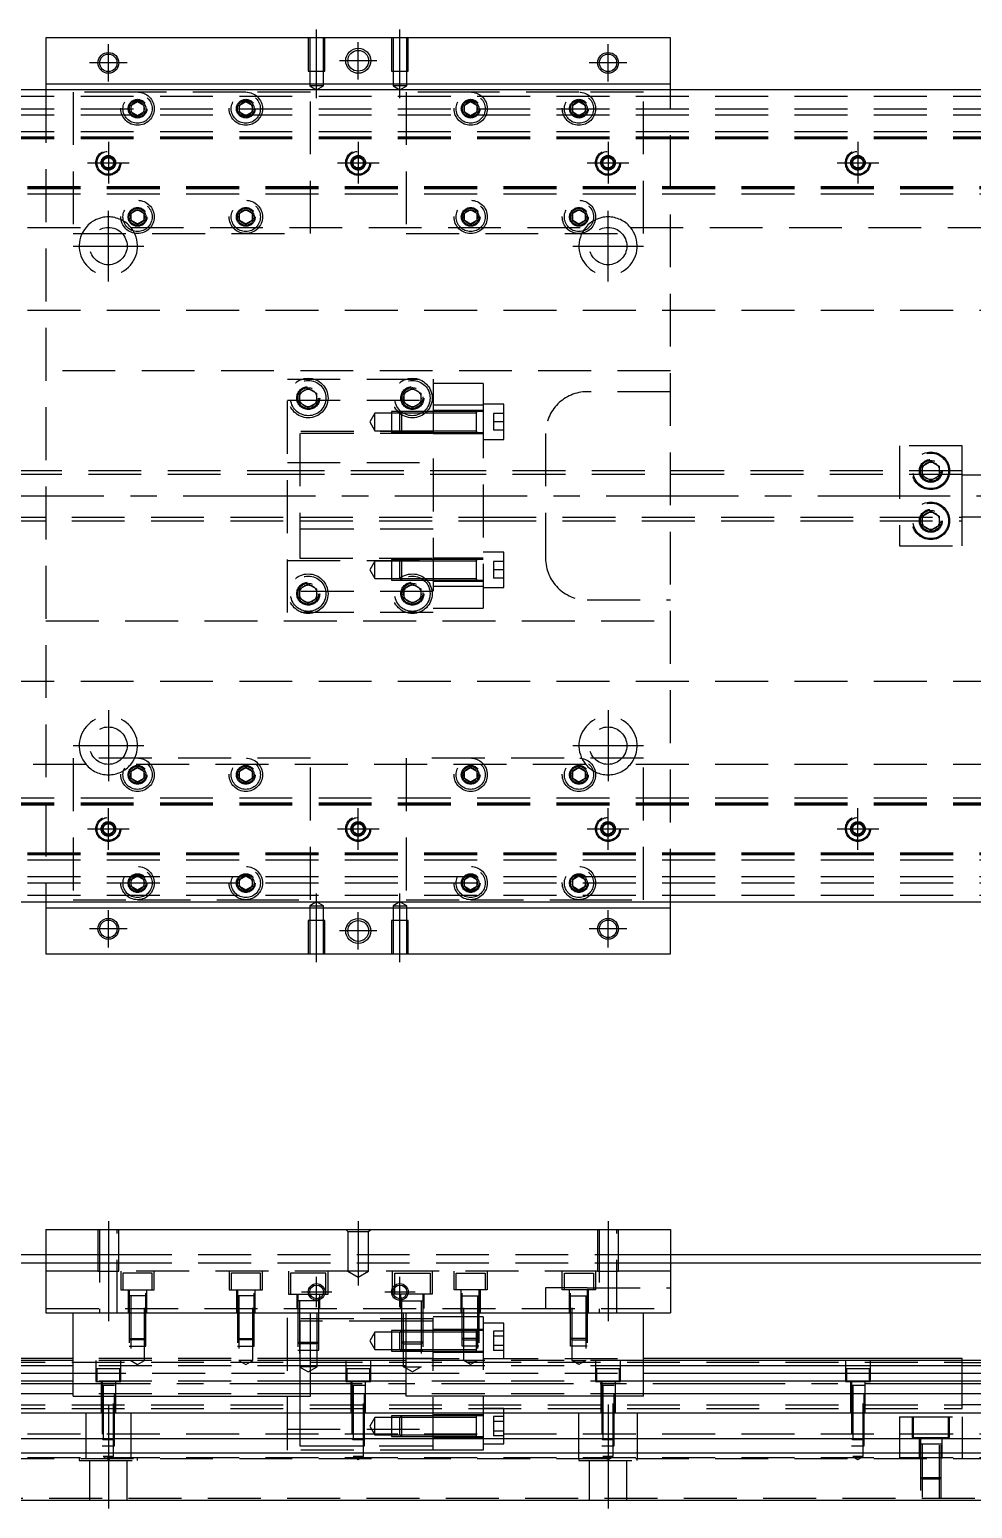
# Model space of a CAD drawing. Extents: x -28 to 613, y -278 to 112.
# Drawn here: x 138.1 to 364.5, y -243.2 to 112 of the extents above; entities that cross this region are included whole.
import ezdxf

# ---------------------------------------------------------------- set-up
doc = ezdxf.new("R2010")
doc.units = 0
doc.linetypes.add('CENTER', pattern=[50.8, 31.75, -6.35, 6.35, -6.35])
doc.linetypes.add('DASHED', pattern=[19.05, 12.7, -6.35])
doc.layers.get('0').update_dxf_attribs({"linetype": 'CONTINUOUS'})
doc.layers.add('CENTER', color=1, linetype='CENTER')

msp = doc.modelspace()

# ---------------------------------------------------------------- linework, layer by layer
at = {"color": 7, "linetype": 'CONTINUOUS'}
for p, q in [((142, 110), (142, 99)), ((292, 110), (142, 110)), ((292, 99), (292, 110)), ((431, 97.5), (3, 97.5)), ((142, 99), (292, 99)), ((142, 99), (142, 97.5)), ((292, 97.5), (292, 99)), ((3, -97.5), (431, -97.5)), ((142, -97.5), (142, -99)), ((142, -99), (142, -110)), ((292, -99), (142, -99)), ((292, -99), (292, -97.5)), ((292, -110), (292, -99)), ((142, -110), (292, -110)), ((142, -176.21), (142, -196.21)), ((142, -176.21), (292, -176.21)), ((292, -176.21), (292, -196.21)), ((3, -182.21), (142, -182.21)), ((11, -184.21), (142, -184.21)), ((292, -182.21), (431, -182.21)), ((292, -184.21), (423, -184.21)), ((142, -196.21), (292, -196.21)), ((148.5, -216.21), (148.5, -196.21)), ((205.5, -216.21), (205.5, -196.21)), ((228.5, -216.21), (228.5, -196.21)), ((285.5, -216.21), (285.5, -196.21)), ((148.5, -207.71), (17, -207.71)), ((148.5, -208.962272), (17, -208.962272)), ((148.5, -207.21), (77.5, -207.21)), ((228.5, -207.21), (205.5, -207.21)), ((228.5, -207.71), (205.5, -207.71)), ((228.5, -208.962272), (205.5, -208.962272)), ((362, -207.21), (285.5, -207.21)), ((417, -207.71), (285.5, -207.71)), ((417, -208.962272), (285.5, -208.962272)), ((362, -207.71), (362, -207.21)), ((17, -210.73668), (148.5, -210.73668)), ((148.5, -212.633076), (17, -212.633076)), ((205.5, -210.73668), (228.5, -210.73668)), ((228.5, -212.633076), (205.5, -212.633076)), ((285.5, -210.73668), (417, -210.73668)), ((417, -212.633076), (285.5, -212.633076)), ((148.5, -215.687372), (17, -215.687372)), ((148.5, -216.21), (205.5, -216.21)), ((228.5, -215.687372), (205.5, -215.687372)), ((285.5, -216.21), (228.5, -216.21)), ((417, -215.687372), (285.5, -215.687372)), ((17, -220.21), (417, -220.21)), ((417, -226.51), (17, -226.51)), ((417, -229.91), (17, -229.91)), ((17, -241.21), (417, -241.21))]:
    msp.add_line(p, q, dxfattribs=at)
at = {"color": 3, "linetype": 'DASHED'}
for p, q in [((205.000006, 110), (205.000006, 102)), ((205.35, 110), (205.35, 102)), ((208.65, 102), (208.65, 110)), ((208.999994, 102), (208.999994, 110)), ((225.000006, 110), (225.000006, 102)), ((225.35, 110), (225.35, 102)), ((228.65, 102), (228.65, 110)), ((228.999994, 102), (228.999994, 110)), ((205.000006, 102), (208.999994, 102)), ((205.35, 102), (205.35, 98.5)), ((208.65, 98.5), (208.65, 102)), ((225.000006, 102), (228.999994, 102)), ((225.35, 102), (225.35, 98.5)), ((228.65, 98.5), (228.65, 102)), ((17, 96), (417, 96)), ((142, 97.5), (142, -97.5)), ((164, 97), (148.5, 97)), ((148.5, 97), (148.5, 63)), ((190, 97), (164, 97)), ((205.5, 97), (190, 97)), ((208.65, 98.5), (205.35, 98.5)), ((205.35, 98.5), (207, 97.547372)), ((205.5, 63), (205.5, 97)), ((207, 97.547372), (208.65, 98.5)), ((228.65, 98.5), (225.35, 98.5)), ((225.35, 98.5), (227, 97.547372)), ((227, 97.547372), (228.65, 98.5)), ((228.5, 97), (228.5, 63)), ((244, 97), (228.5, 97)), ((270, 97), (244, 97)), ((285.5, 97), (270, 97)), ((285.5, 63), (285.5, 97)), ((292, -97.5), (292, 97.5)), ((17, 93), (417, 93)), ((162, 93), (162.030168, 93.346066)), ((162.5, 93.866026), (164, 94.73205)), ((162.5, 92.133974), (162.5, 93.866026)), ((164, 94.73205), (165.5, 93.866026)), ((165.5, 93.866026), (165.5, 92.133974)), ((188, 93), (188.023172, 93.30356)), ((188.5, 93.866026), (190, 94.73205)), ((188.5, 92.133974), (188.5, 93.866026)), ((190, 94.73205), (191.5, 93.866026)), ((191.5, 93.866026), (191.5, 92.133974)), ((242.5, 93.866026), (244, 94.73205)), ((242.5, 92.133974), (242.5, 93.866026)), ((244, 94.73205), (245.5, 93.866026)), ((245.5, 93.866026), (245.5, 92.133974)), ((245.973226, 93.326156), (246, 93)), ((268.5, 93.866026), (270, 94.73205)), ((268.5, 92.133974), (268.5, 93.866026)), ((270, 94.73205), (271.5, 93.866026)), ((271.5, 93.866026), (271.5, 92.133974)), ((271.973226, 93.326156), (272, 93)), ((17, 91.5), (417, 91.5)), ((164, 91.26795), (162.5, 92.133974)), ((165.5, 92.133974), (164, 91.26795)), ((190, 91.26795), (188.5, 92.133974)), ((191.5, 92.133974), (190, 91.26795)), ((244, 91.26795), (242.5, 92.133974)), ((245.5, 92.133974), (244, 91.26795)), ((270, 91.26795), (268.5, 92.133974)), ((271.5, 92.133974), (270, 91.26795)), ((17, 87.5), (417, 87.5)), ((17, 86.247728), (417, 86.247728)), ((17, 86.1147), (417, 86.1147)), ((17, 86.1), (417, 86.1)), ((17, 85.8), (417, 85.8)), ((155.75, 80.721688), (157, 81.443376)), ((155.75, 79.278312), (155.75, 80.721688)), ((157, 78.556624), (155.75, 79.278312)), ((157, 81.443376), (158.25, 80.721688)), ((158.25, 79.278312), (157, 78.556624)), ((158.25, 80.721688), (158.25, 79.278312)), ((158.477374, 80.25955), (158.5, 80)), ((215.75, 80.721688), (217, 81.443376)), ((215.75, 79.278312), (215.75, 80.721688)), ((217, 78.556624), (215.75, 79.278312)), ((217, 81.443376), (218.25, 80.721688)), ((218.25, 79.278312), (217, 78.556624)), ((218.25, 80.721688), (218.25, 79.278312)), ((218.477374, 80.25955), (218.5, 80)), ((275.75, 80.721688), (277, 81.443376)), ((275.75, 79.278312), (275.75, 80.721688)), ((277, 78.556624), (275.75, 79.278312)), ((277, 81.443376), (278.25, 80.721688)), ((278.25, 79.278312), (277, 78.556624)), ((278.25, 80.721688), (278.25, 79.278312)), ((278.477374, 80.25955), (278.5, 80)), ((335.75, 80.721688), (337, 81.443376)), ((335.75, 79.278312), (335.75, 80.721688)), ((337, 78.556624), (335.75, 79.278312)), ((337, 81.443376), (338.25, 80.721688)), ((338.25, 79.278312), (337, 78.556624)), ((338.25, 80.721688), (338.25, 79.278312)), ((338.477374, 80.25955), (338.5, 80)), ((417, 74.2), (17, 74.2)), ((417, 73.9), (17, 73.9)), ((417, 73.8853), (17, 73.8853)), ((417, 73.752272), (17, 73.752272)), ((417, 72.5), (17, 72.5)), ((162.5, 67.866026), (164, 68.73205)), ((162.5, 66.133974), (162.5, 67.866026)), ((164, 68.73205), (165.5, 67.866026)), ((165.5, 67.866026), (165.5, 66.133974)), ((188.5, 67.866026), (190, 68.73205)), ((188.5, 66.133974), (188.5, 67.866026)), ((190, 68.73205), (191.5, 67.866026)), ((191.5, 67.866026), (191.5, 66.133974)), ((242.5, 67.866026), (244, 68.73205)), ((242.5, 66.133974), (242.5, 67.866026)), ((244, 68.73205), (245.5, 67.866026)), ((245.5, 67.866026), (245.5, 66.133974)), ((268.5, 67.866026), (270, 68.73205)), ((268.5, 66.133974), (268.5, 67.866026)), ((270, 68.73205), (271.5, 67.866026)), ((271.5, 67.866026), (271.5, 66.133974)), ((42.361902, 64.5), (151.638097, 64.5)), ((162.361903, 64.5), (271.638097, 64.5)), ((164, 65.26795), (162.5, 66.133974)), ((165.5, 66.133974), (164, 65.26795)), ((165.973226, 67.326156), (166, 67)), ((190, 65.26795), (188.5, 66.133974)), ((191.5, 66.133974), (190, 65.26795)), ((191.973226, 67.326156), (192, 67)), ((242, 67), (242.023172, 67.30356)), ((244, 65.26795), (242.5, 66.133974)), ((245.5, 66.133974), (244, 65.26795)), ((268, 67), (268.030168, 67.346066)), ((270, 65.26795), (268.5, 66.133974)), ((271.5, 66.133974), (270, 65.26795)), ((282.361903, 64.5), (391.638098, 64.5)), ((148.5, 63), (205.5, 63)), ((228.5, 63), (285.5, 63)), ((417, 44.5), (17, 44.5)), ((292, 30), (142, 30)), ((200, 28), (235, 28)), ((200, -28), (200, 28)), ((203, 24.6547), (205, 25.809402)), ((205, 25.809402), (207, 24.6547)), ((228, 24.6547), (230, 25.809402)), ((230, 25.809402), (232, 24.6547)), ((235, 28), (235, -28)), ((247, 27), (235, 27)), ((247, 27), (247, 21.748564)), ((292, 25), (272, 25)), ((200, 23), (235, 23)), ((202.5, 23.5), (202.518502, 23.803588)), ((203, 22.3453), (203, 24.6547)), ((205, 21.190598), (203, 22.3453)), ((207, 22.3453), (205, 21.190598)), ((207, 24.6547), (207, 22.3453)), ((228, 22.3453), (228, 24.6547)), ((230, 21.190598), (228, 22.3453)), ((232, 22.3453), (230, 21.190598)), ((232, 24.6547), (232, 22.3453)), ((232.483582, 23.786038), (232.5, 23.5)), ((247, 21.748564), (235, 21.748564)), ((252, 22.00352), (247, 22.00352)), ((247, 21.748564), (247, -21.748564)), ((252, 13.50352), (252, 22.00352)), ((221, 19.85352), (219.787564, 17.75352)), ((221, 15.65352), (221, 19.85352)), ((225, 19.85352), (221, 19.85352)), ((225, 20.253516), (225, 15.253526)), ((227.4, 20.253516), (225, 20.253516)), ((227, 19.85352), (225, 19.85352)), ((227.4, 20.25352), (227, 19.85352)), ((227, 15.65352), (227, 19.85352)), ((235, 19.85352), (227, 19.85352)), ((227.4, 20.25352), (227.4, 15.25352)), ((235, 20.25352), (227.4, 20.25352)), ((247, 20.50352), (235, 20.50352)), ((245.405, 20.25352), (235, 20.25352)), ((245.4, 19.85352), (235, 19.85352)), ((247, 20.25352), (245.395, 20.25352)), ((245.4, 15.253516), (245.4, 20.253526)), ((245.4, 19.85352), (245.4, 20.253526)), ((245.4, 15.253516), (245.4, 20.253526)), ((245.4, 19.996122), (245.4, 20.25352)), ((245.4, 20.25352), (245.4, 19.996072)), ((245.4, 15.51097), (245.4, 19.996122)), ((245.4, 15.65352), (245.4, 19.85352)), ((249.5, 19.75352), (249.5, 17.75352)), ((252, 19.75352), (249.5, 19.75352)), ((235, 15.5), (200, 15.5)), ((203, 15), (203, -15)), ((235, 15), (203, 15)), ((219.787564, 17.75352), (221, 15.65352)), ((221, 15.65352), (225, 15.65352)), ((225, 15.65352), (227, 15.65352)), ((225, 15.253526), (227.4, 15.253526)), ((227, 15.65352), (227.4, 15.25352)), ((227, 15.65352), (235, 15.65352)), ((227.4, 15.253526), (235, 15.253526)), ((227.4, 15.25352), (235, 15.25352)), ((235, 15.65352), (245.4, 15.65352)), ((235, 15.25352), (245.405, 15.25352)), ((235, 15.00352), (247, 15.00352)), ((245.395, 15.25352), (247, 15.25352)), ((245.4, 15.253516), (245.4, 15.65352)), ((245.4, 15.510988), (245.4, 15.25352)), ((245.4, 15.25352), (245.4, 15.51097)), ((252, 17.75352), (249.5, 17.75352)), ((249.5, 17.75352), (249.5, 15.75352)), ((252, 15.75352), (249.5, 15.75352)), ((262, 15), (262, -15)), ((247, 13.50352), (252, 13.50352)), ((347, 12), (347, -12)), ((362, 12), (347, 12)), ((362, 6), (362, 12)), ((200, 8), (235, 8)), ((352.5, 7.1547), (354.5, 8.309402)), ((352.5, 4.8453), (352.5, 7.1547)), ((354.5, 8.309402), (356.5, 7.1547)), ((356.5, 7.1547), (356.5, 4.8453)), ((203, 6), (72, 6)), ((203, 5.125), (72, 5.125)), ((247, 6), (203, 6)), ((247, 5.999994), (203, 5.999994)), ((247, 5.125), (203, 5.125)), ((247, 5.125), (203, 5.125)), ((362, 6), (247, 6)), ((362, 5.125), (247, 5.125)), ((352, 6), (352.018502, 6.303588)), ((354.5, 3.690598), (352.5, 4.8453)), ((356.5, 4.8453), (354.5, 3.690598)), ((362, -6), (362, 6)), ((367, 5), (362, 5)), ((72, -5.125), (203, -5.125)), ((72, -6), (203, -6)), ((203, -5.125), (247, -5.125)), ((203, -5.125), (247, -5.125)), ((203, -5.999994), (247, -5.999994)), ((203, -6), (247, -6)), ((247, -5.125), (362, -5.125)), ((247, -6), (362, -6)), ((352, -6), (352.018502, -5.696412)), ((352.5, -4.8453), (354.5, -3.690598)), ((352.5, -7.1547), (352.5, -4.8453)), ((354.5, -3.690598), (356.5, -4.8453)), ((356.5, -4.8453), (356.5, -7.1547)), ((362, -5), (367, -5)), ((362, -12), (362, -6)), ((235, -8), (200, -8)), ((354.5, -8.309402), (352.5, -7.1547)), ((356.5, -7.1547), (354.5, -8.309402)), ((252, -13.50352), (247, -13.50352)), ((252, -22.00352), (252, -13.50352)), ((347, -12), (362, -12)), ((200, -15.5), (235, -15.5)), ((203, -15), (235, -15)), ((221, -15.65352), (219.787564, -17.75352)), ((219.787564, -17.75352), (221, -19.85352)), ((221, -19.85352), (221, -15.65352)), ((225, -15.65352), (221, -15.65352)), ((225, -15.253526), (225, -20.253516)), ((227.4, -15.253526), (225, -15.253526)), ((227, -15.65352), (225, -15.65352)), ((227.4, -15.25352), (227, -15.65352)), ((227, -19.85352), (227, -15.65352)), ((235, -15.65352), (227, -15.65352)), ((227.4, -15.25352), (227.4, -20.25352)), ((235, -15.25352), (227.4, -15.25352)), ((247, -15.00352), (235, -15.00352)), ((245.405, -15.25352), (235, -15.25352)), ((245.4, -15.65352), (235, -15.65352)), ((247, -15.25352), (245.395, -15.25352)), ((245.4, -20.25267), (245.4, -15.253516)), ((245.4, -15.51092), (245.4, -15.25352)), ((245.4, -15.25352), (245.4, -15.51097)), ((245.4, -19.996072), (245.4, -15.51092)), ((249.5, -15.75352), (249.5, -17.75352)), ((252, -15.75352), (249.5, -15.75352)), ((249.5, -17.75352), (249.5, -19.75352)), ((252, -17.75352), (249.5, -17.75352)), ((203, -22.3453), (205, -21.190598)), ((205, -21.190598), (207, -22.3453)), ((221, -19.85352), (225, -19.85352)), ((225, -19.85352), (227, -19.85352)), ((225, -20.253516), (227.4, -20.253516)), ((227, -19.85352), (227.4, -20.25352)), ((227, -19.85352), (235, -19.85352)), ((227.4, -20.25352), (235, -20.25352)), ((228, -22.3453), (230, -21.190598)), ((230, -21.190598), (232, -22.3453)), ((235, -19.85352), (245.4, -19.85352)), ((235, -20.25352), (245.405, -20.25352)), ((235, -20.50352), (247, -20.50352)), ((245.395, -20.25352), (247, -20.25352)), ((245.4, -19.996054), (245.4, -20.25352)), ((245.4, -20.25352), (245.4, -19.996072)), ((245.4, -20.253526), (245.4, -20.25267)), ((252, -19.75352), (249.5, -19.75352)), ((235, -23), (200, -23)), ((202.5, -23.5), (202.518502, -23.196412)), ((203, -24.6547), (203, -22.3453)), ((205, -25.809402), (203, -24.6547)), ((207, -24.6547), (205, -25.809402)), ((207, -22.3453), (207, -24.6547)), ((228, -24.6547), (228, -22.3453)), ((230, -25.809402), (228, -24.6547)), ((232, -24.6547), (230, -25.809402)), ((232, -22.3453), (232, -24.6547)), ((232.483582, -23.213962), (232.5, -23.5)), ((247, -21.748564), (235, -21.748564)), ((247, -21.748564), (247, -27)), ((247, -22.00352), (252, -22.00352)), ((235, -28), (200, -28)), ((235, -27), (247, -27)), ((272, -25), (292, -25)), ((142, -30), (292, -30)), ((17, -44.5), (417, -44.5)), ((205.5, -63), (148.5, -63)), ((148.5, -63), (148.5, -97)), ((205.5, -97), (205.5, -63)), ((228.5, -63), (228.5, -97)), ((285.5, -63), (228.5, -63)), ((285.5, -97), (285.5, -63)), ((151.638097, -64.5), (42.361902, -64.5)), ((271.638097, -64.5), (162.361903, -64.5)), ((162.5, -66.133974), (164, -65.26795)), ((162.5, -67.866026), (162.5, -66.133974)), ((164, -65.26795), (165.5, -66.133974)), ((165.5, -66.133974), (165.5, -67.866026)), ((165.973226, -66.673844), (166, -67)), ((188, -67), (188.023172, -66.69644)), ((188.5, -66.133974), (190, -65.26795)), ((188.5, -67.866026), (188.5, -66.133974)), ((190, -65.26795), (191.5, -66.133974)), ((191.5, -66.133974), (191.5, -67.866026)), ((242, -67), (242.023172, -66.69644)), ((242.5, -66.133974), (244, -65.26795)), ((242.5, -67.866026), (242.5, -66.133974)), ((244, -65.26795), (245.5, -66.133974)), ((245.5, -66.133974), (245.5, -67.866026)), ((268, -67), (268.030168, -66.653934)), ((268.5, -66.133974), (270, -65.26795)), ((268.5, -67.866026), (268.5, -66.133974)), ((270, -65.26795), (271.5, -66.133974)), ((271.5, -66.133974), (271.5, -67.866026)), ((391.638098, -64.5), (282.361903, -64.5)), ((164, -68.73205), (162.5, -67.866026)), ((165.5, -67.866026), (164, -68.73205)), ((190, -68.73205), (188.5, -67.866026)), ((191.5, -67.866026), (190, -68.73205)), ((244, -68.73205), (242.5, -67.866026)), ((245.5, -67.866026), (244, -68.73205)), ((270, -68.73205), (268.5, -67.866026)), ((271.5, -67.866026), (270, -68.73205)), ((17, -72.5), (417, -72.5)), ((17, -73.752272), (417, -73.752272)), ((17, -73.8853), (417, -73.8853)), ((17, -73.9), (417, -73.9)), ((17, -74.2), (417, -74.2)), ((155.5, -80), (155.516134, -79.78059)), ((155.75, -79.278312), (157, -78.556624)), ((155.75, -80.721688), (155.75, -79.278312)), ((157, -81.443376), (155.75, -80.721688)), ((157, -78.556624), (158.25, -79.278312)), ((158.25, -80.721688), (157, -81.443376)), ((158.25, -79.278312), (158.25, -80.721688)), ((215.5, -80), (215.516134, -79.78059)), ((215.75, -79.278312), (217, -78.556624)), ((215.75, -80.721688), (215.75, -79.278312)), ((217, -81.443376), (215.75, -80.721688)), ((217, -78.556624), (218.25, -79.278312)), ((218.25, -80.721688), (217, -81.443376)), ((218.25, -79.278312), (218.25, -80.721688)), ((275.5, -80), (275.516134, -79.78059)), ((275.75, -79.278312), (277, -78.556624)), ((275.75, -80.721688), (275.75, -79.278312)), ((277, -81.443376), (275.75, -80.721688)), ((277, -78.556624), (278.25, -79.278312)), ((278.25, -80.721688), (277, -81.443376)), ((278.25, -79.278312), (278.25, -80.721688)), ((335.5, -80), (335.516134, -79.78059)), ((335.75, -79.278312), (337, -78.556624)), ((335.75, -80.721688), (335.75, -79.278312)), ((337, -81.443376), (335.75, -80.721688)), ((337, -78.556624), (338.25, -79.278312)), ((338.25, -80.721688), (337, -81.443376)), ((338.25, -79.278312), (338.25, -80.721688)), ((417, -85.8), (17, -85.8)), ((417, -86.1), (17, -86.1)), ((417, -86.1147), (17, -86.1147)), ((417, -86.247728), (17, -86.247728)), ((417, -87.5), (17, -87.5)), ((417, -91.5), (17, -91.5)), ((162.5, -92.133974), (164, -91.26795)), ((162.5, -93.866026), (162.5, -92.133974)), ((164, -91.26795), (165.5, -92.133974)), ((165.5, -92.133974), (165.5, -93.866026)), ((188.5, -92.133974), (190, -91.26795)), ((188.5, -93.866026), (188.5, -92.133974)), ((190, -91.26795), (191.5, -92.133974)), ((191.5, -92.133974), (191.5, -93.866026)), ((242.5, -92.133974), (244, -91.26795)), ((242.5, -93.866026), (242.5, -92.133974)), ((244, -91.26795), (245.5, -92.133974)), ((245.5, -92.133974), (245.5, -93.866026)), ((268.5, -92.133974), (270, -91.26795)), ((268.5, -93.866026), (268.5, -92.133974)), ((270, -91.26795), (271.5, -92.133974)), ((271.5, -92.133974), (271.5, -93.866026)), ((417, -93), (17, -93)), ((164, -94.73205), (162.5, -93.866026)), ((165.5, -93.866026), (164, -94.73205)), ((165.973226, -92.673844), (166, -93)), ((188, -93), (188.023172, -92.69644)), ((190, -94.73205), (188.5, -93.866026)), ((191.5, -93.866026), (190, -94.73205)), ((242, -93), (242.023172, -92.69644)), ((244, -94.73205), (242.5, -93.866026)), ((245.5, -93.866026), (244, -94.73205)), ((268, -93), (268.030168, -92.653934)), ((270, -94.73205), (268.5, -93.866026)), ((271.5, -93.866026), (270, -94.73205)), ((417, -96), (17, -96)), ((148.5, -97), (164, -97)), ((164, -97), (190, -97)), ((190, -97), (205.5, -97)), ((207, -97.547372), (205.35, -98.5)), ((205.35, -98.5), (207, -98.5)), ((205.35, -98.5), (205.35, -102)), ((208.65, -98.5), (207, -97.547372)), ((207, -98.5), (208.65, -98.5)), ((208.65, -102), (208.65, -98.5)), ((227, -97.547372), (225.35, -98.5)), ((225.35, -98.5), (227, -98.5)), ((225.35, -98.5), (225.35, -102)), ((228.65, -98.5), (227, -97.547372)), ((227, -98.5), (228.65, -98.5)), ((228.5, -97), (244, -97)), ((228.65, -102), (228.65, -98.5)), ((244, -97), (270, -97)), ((270, -97), (285.5, -97)), ((208.999994, -102), (205.000006, -102)), ((205.000006, -102), (205.000006, -110)), ((205.35, -102), (205.35, -110)), ((208.65, -110), (208.65, -102)), ((208.999994, -110), (208.999994, -102)), ((228.999994, -102), (225.000006, -102)), ((225.000006, -102), (225.000006, -110)), ((225.35, -102), (225.35, -110)), ((228.65, -110), (228.65, -102)), ((228.999994, -110), (228.999994, -102)), ((154.500006, -176.21), (154.500006, -186.21)), ((154.9, -176.21), (154.9, -196.21)), ((159.1, -196.21), (159.1, -176.21)), ((159.499994, -186.21), (159.499994, -176.21)), ((214.5, -176.71), (214, -176.21)), ((214.5, -176.71), (214.5, -186.21)), ((214.5, -176.71), (219.5, -176.71)), ((219.5, -176.71), (220, -176.21)), ((219.5, -186.21), (219.5, -176.71)), ((274.500006, -176.21), (274.500006, -186.21)), ((274.9, -176.21), (274.9, -196.21)), ((279.1, -196.21), (279.1, -176.21)), ((279.499994, -186.21), (279.499994, -176.21)), ((142, -182.21), (154.500006, -182.21)), ((142, -184.21), (154.500006, -184.21)), ((154.500006, -182.21), (159.499994, -182.21)), ((154.500006, -184.21), (159.499994, -184.21)), ((159.499994, -182.21), (274.500006, -182.21)), ((159.499994, -184.21), (274.500006, -184.21)), ((274.500006, -182.21), (279.499994, -182.21)), ((274.500006, -184.21), (279.499994, -184.21)), ((279.499994, -182.21), (292, -182.21)), ((279.499994, -184.21), (292, -184.21)), ((154.500006, -186.21), (142, -186.21)), ((154.500006, -186.21), (159.499994, -186.21)), ((214.5, -186.21), (159.499994, -186.21)), ((160, -186.21), (160, -190.71)), ((167.5, -186.71), (160.5, -186.71)), ((160.5, -186.71), (160.5, -190.71)), ((167.5, -190.71), (167.5, -186.71)), ((168, -190.71), (168, -186.21)), ((186, -186.21), (186, -190.71)), ((193.5, -186.71), (186.5, -186.71)), ((186.5, -186.71), (186.5, -190.71)), ((193.5, -190.71), (193.5, -186.71)), ((194, -190.71), (194, -186.21)), ((200.25, -186.21), (200.25, -191.71)), ((209.25, -186.71), (200.75, -186.71)), ((200.75, -186.71), (200.75, -191.71)), ((209.25, -191.71), (209.25, -186.71)), ((209.75, -191.71), (209.75, -186.21)), ((219.5, -186.21), (214.5, -186.21)), ((214.5, -186.21), (217, -187.653376)), ((217, -187.653376), (219.5, -186.21)), ((274.500006, -186.21), (219.5, -186.21)), ((225.25, -191.71), (225.25, -186.21)), ((225.75, -186.71), (234.25, -186.71)), ((225.75, -191.71), (225.75, -186.71)), ((234.25, -186.71), (234.25, -191.71)), ((234.75, -186.21), (234.75, -191.71)), ((240, -190.71), (240, -186.21)), ((240.5, -186.71), (247.5, -186.71)), ((240.5, -190.71), (240.5, -186.71)), ((247.5, -186.71), (247.5, -190.71)), ((248, -186.21), (248, -190.71)), ((266, -190.71), (266, -186.21)), ((266.5, -186.71), (273.5, -186.71)), ((266.5, -190.71), (266.5, -186.71)), ((273.5, -186.71), (273.5, -190.71)), ((274, -186.21), (274, -190.71)), ((274.500006, -186.21), (279.499994, -186.21)), ((292, -186.21), (279.499994, -186.21)), ((160, -190.71), (168, -190.71)), ((161.75, -190.71), (161.75, -196.21)), ((162, -190.71), (162, -204.21)), ((166, -204.21), (166, -190.71)), ((166.25, -196.21), (166.25, -190.71)), ((186, -190.71), (194, -190.71)), ((187.75, -190.71), (187.75, -196.21)), ((188, -190.71), (188, -204.21)), ((192, -204.21), (192, -190.71)), ((192.25, -196.21), (192.25, -190.71)), ((200.25, -191.71), (209.75, -191.71)), ((202.25, -191.71), (202.25, -195.21)), ((202.500006, -191.71), (202.500006, -205.21)), ((207.499994, -205.21), (207.499994, -191.71)), ((207.75, -195.21), (207.75, -191.71)), ((234.75, -191.71), (225.25, -191.71)), ((227.25, -195.21), (227.25, -191.71)), ((227.500006, -205.21), (227.500006, -191.71)), ((232.499994, -191.71), (232.499994, -205.21)), ((232.75, -191.71), (232.75, -195.21)), ((248, -190.71), (240, -190.71)), ((241.75, -196.21), (241.75, -190.71)), ((242, -204.21), (242, -190.71)), ((246, -190.71), (246, -204.21)), ((246.25, -190.71), (246.25, -196.21)), ((262, -190.21), (262, -195.21)), ((272, -190.21), (262, -190.21)), ((274, -190.71), (266, -190.71)), ((267.75, -196.21), (267.75, -190.71)), ((268, -204.21), (268, -190.71)), ((272, -190.21), (292, -190.21)), ((272, -190.71), (272, -204.21)), ((272.25, -190.71), (272.25, -196.21)), ((142, -195.21), (292, -195.21)), ((166.000006, -192.11), (161.999994, -192.11)), ((162.35, -192.11), (162.35, -207.71)), ((165.65, -207.71), (165.65, -192.11)), ((192.000006, -192.11), (187.999994, -192.11)), ((188.35, -192.11), (188.35, -207.71)), ((191.65, -207.71), (191.65, -192.11)), ((200, -229.21), (200, -195.21)), ((207.500006, -193.31), (202.499994, -193.31)), ((202.9, -193.31), (202.9, -209.21)), ((207.1, -209.21), (207.1, -193.31)), ((227.499994, -193.31), (232.500006, -193.31)), ((227.9, -209.21), (227.9, -193.31)), ((232.1, -193.31), (232.1, -209.21)), ((235, -229.21), (235, -195.21)), ((241.999994, -192.11), (246.000006, -192.11)), ((242.35, -207.71), (242.35, -192.11)), ((245.65, -192.11), (245.65, -207.71)), ((267.999994, -192.11), (272.000006, -192.11)), ((268.35, -207.71), (268.35, -192.11)), ((271.65, -192.11), (271.65, -207.71)), ((235, -197.71), (200, -197.71)), ((203, -198.21), (203, -203.71)), ((205.5, -198.21), (203, -198.21)), ((207.1, -198.21), (205.5, -198.21)), ((207.5, -198.21), (207.1, -198.21)), ((227.5, -198.21), (207.5, -198.21)), ((227.9, -198.21), (227.5, -198.21)), ((228.5, -198.21), (227.9, -198.21)), ((232.1, -198.21), (228.5, -198.21)), ((232.5, -198.21), (232.1, -198.21)), ((235, -198.21), (232.5, -198.21)), ((242, -197.21), (235, -197.21)), ((242.35, -197.21), (242, -197.21)), ((245.65, -197.21), (242.35, -197.21)), ((246, -197.21), (245.65, -197.21)), ((247, -197.21), (246, -197.21)), ((247, -197.21), (247, -216.21)), ((252, -198.71), (247, -198.71)), ((252, -207.21), (252, -198.71)), ((162, -202.36), (166, -202.36)), ((162, -202.36), (162.35, -202.71)), ((165.65, -202.71), (166, -202.36)), ((188, -202.36), (192, -202.36)), ((188, -202.36), (188.35, -202.71)), ((191.65, -202.71), (192, -202.36)), ((221, -200.86), (219.787564, -202.96)), ((221, -205.06), (221, -200.86)), ((225, -200.86), (221, -200.86)), ((225, -200.460006), (225, -205.459994)), ((227.399994, -200.460006), (225, -200.460006)), ((227, -200.86), (225, -200.86)), ((227.4, -200.46), (227, -200.86)), ((227, -205.06), (227, -200.86)), ((227.5, -200.86), (227, -200.86)), ((227.5, -200.460006), (227.399994, -200.460006)), ((227.4, -200.46), (227.4, -205.46)), ((227.5, -200.46), (227.4, -200.46)), ((227.9, -200.46), (227.5, -200.46)), ((227.9, -200.460006), (227.5, -200.460006)), ((227.9, -200.86), (227.5, -200.86)), ((228.5, -200.46), (227.9, -200.46)), ((228.5, -200.460006), (227.9, -200.460006)), ((228.5, -200.86), (227.9, -200.86)), ((232.1, -200.46), (228.5, -200.46)), ((232.1, -200.460006), (228.5, -200.460006)), ((232.1, -200.86), (228.5, -200.86)), ((232.5, -200.46), (232.1, -200.46)), ((232.5, -200.460006), (232.1, -200.460006)), ((232.5, -200.86), (232.1, -200.86)), ((235, -200.46), (232.5, -200.46)), ((235, -200.460006), (232.5, -200.460006)), ((235, -200.86), (232.5, -200.86)), ((247, -200.21), (235, -200.21)), ((242, -200.46), (235, -200.46)), ((242, -200.86), (235, -200.86)), ((242.35, -200.46), (242, -200.46)), ((242.35, -200.86), (242, -200.86)), ((246, -202.36), (242, -202.36)), ((242.35, -202.71), (242, -202.36)), ((245.4, -200.46), (242.35, -200.46)), ((245.4, -200.86), (242.35, -200.86)), ((245.4, -200.46), (245.395, -200.46)), ((245.4, -202.71), (245.4, -200.459994)), ((245.4, -200.717468), (245.4, -200.46)), ((245.405, -200.46), (245.4, -200.46)), ((245.65, -200.46), (245.4, -200.46)), ((245.4, -202.709986), (245.4, -200.717468)), ((246, -200.46), (245.65, -200.46)), ((246, -202.36), (245.65, -202.71)), ((247, -200.46), (246, -200.46)), ((249.5, -200.650598), (249.5, -201.8053)), ((252, -200.650598), (249.5, -200.650598)), ((252, -201.8053), (249.5, -201.8053)), ((249.5, -201.8053), (249.5, -204.1147)), ((272, -202.36), (268, -202.36)), ((268.35, -202.71), (268, -202.36)), ((272, -202.36), (271.65, -202.71)), ((162, -204.21), (166, -204.21)), ((165.65, -202.71), (162.35, -202.71)), ((188, -204.21), (192, -204.21)), ((191.65, -202.71), (188.35, -202.71)), ((202.5, -203.31), (205.5, -203.31)), ((202.5, -203.31), (202.9, -203.71)), ((202.500006, -205.21), (205.5, -205.21)), ((205.5, -203.71), (202.9, -203.71)), ((203, -203.71), (203, -205.21)), ((203, -205.21), (203, -207.71)), ((205.5, -203.31), (207.5, -203.31)), ((207.1, -203.71), (205.5, -203.71)), ((205.5, -205.21), (207.499994, -205.21)), ((207.1, -203.71), (207.5, -203.31)), ((219.787564, -202.96), (221, -205.06)), ((221, -205.06), (225, -205.06)), ((225, -205.06), (227, -205.06)), ((225, -205.459994), (227.399994, -205.459994)), ((227, -205.06), (227.500006, -205.06)), ((227, -205.06), (227.4, -205.46)), ((227.399994, -205.459994), (228.5, -205.459994)), ((227.4, -205.46), (228.5, -205.46)), ((229.5, -203.31), (227.5, -203.31)), ((227.9, -203.71), (227.5, -203.31)), ((227.500006, -205.06), (228.5, -205.06)), ((229.5, -205.21), (227.500006, -205.21)), ((227.9, -203.71), (229.5, -203.71)), ((228.5, -205.06), (232.499994, -205.06)), ((228.5, -205.459994), (235, -205.459994)), ((228.5, -205.46), (235, -205.46)), ((232.5, -203.31), (229.5, -203.31)), ((229.5, -203.71), (232.1, -203.71)), ((232.499994, -205.21), (229.5, -205.21)), ((232.5, -203.31), (232.1, -203.71)), ((232.499994, -205.06), (235, -205.06)), ((235, -205.06), (245.4, -205.06)), ((235, -205.46), (245.405, -205.46)), ((235, -205.71), (247, -205.71)), ((246, -204.21), (242, -204.21)), ((242.35, -202.71), (245.65, -202.71)), ((245.395, -205.46), (247, -205.46)), ((245.4, -202.809954), (245.4, -202.709986)), ((245.4, -202.809968), (245.4, -202.71)), ((245.4, -203.16002), (245.4, -202.809954)), ((245.4, -205.460006), (245.4, -202.809968)), ((245.4, -205.202552), (245.4, -203.16002)), ((245.4, -205.46), (245.4, -205.202552)), ((252, -204.1147), (249.5, -204.1147)), ((249.5, -204.1147), (249.5, -205.269402)), ((252, -205.269402), (249.5, -205.269402)), ((272, -204.21), (268, -204.21)), ((268.35, -202.71), (271.65, -202.71)), ((72, -208.085), (362, -208.085)), ((205.5, -207.21), (148.5, -207.21)), ((205.5, -207.71), (148.5, -207.71)), ((205.5, -208.962272), (148.5, -208.962272)), ((154, -207.71), (154, -212.71)), ((160, -212.71), (160, -207.71)), ((165.65, -207.71), (162.35, -207.71)), ((162.35, -207.71), (164, -208.662628)), ((164, -208.662628), (165.65, -207.71)), ((191.65, -207.71), (188.35, -207.71)), ((188.35, -207.71), (190, -208.662628)), ((190, -208.662628), (191.65, -207.71)), ((203, -207.21), (200, -207.21)), ((207.1, -209.21), (202.9, -209.21)), ((202.9, -209.21), (205, -210.422436)), ((205.5, -207.21), (203, -207.21)), ((205.5, -207.210006), (203, -207.210006)), ((203, -207.71), (203, -216.21)), ((205, -210.422436), (207.1, -209.21)), ((228.5, -207.21), (205.5, -207.21)), ((228.5, -207.210006), (205.5, -207.210006)), ((214, -207.71), (214, -212.71)), ((220, -212.71), (220, -207.71)), ((227.9, -209.21), (232.1, -209.21)), ((230, -210.422436), (227.9, -209.21)), ((228.5, -207.21), (285.5, -207.21)), ((235, -207.21), (228.5, -207.21)), ((235, -207.210006), (228.5, -207.210006)), ((285.5, -207.71), (228.5, -207.71)), ((285.5, -208.962272), (228.5, -208.962272)), ((229.5, -207.21), (232, -207.21)), ((229.5, -207.210006), (232, -207.210006)), ((232.1, -209.21), (230, -210.422436)), ((242.35, -207.71), (245.65, -207.71)), ((244, -208.662628), (242.35, -207.71)), ((245.65, -207.71), (244, -208.662628)), ((247, -207.21), (252, -207.21)), ((268.35, -207.71), (271.65, -207.71)), ((270, -208.662628), (268.35, -207.71)), ((271.65, -207.71), (270, -208.662628)), ((274, -207.71), (274, -212.71)), ((280, -212.71), (280, -207.71)), ((334, -207.71), (334, -212.71)), ((340, -212.71), (340, -207.71)), ((362, -213.21), (362, -207.71)), ((367, -208.21), (362, -208.21)), ((148.5, -210.73668), (205.5, -210.73668)), ((205.5, -212.633076), (148.5, -212.633076)), ((154, -212.71), (160, -212.71)), ((159.75, -209.71), (154.25, -209.71)), ((154.25, -209.71), (154.25, -212.71)), ((155.25, -212.71), (155.25, -220.21)), ((155.5, -212.71), (155.5, -228.21)), ((158.5, -228.21), (158.5, -212.71)), ((158.75, -220.21), (158.75, -212.71)), ((159.75, -212.71), (159.75, -209.71)), ((214, -212.71), (220, -212.71)), ((219.75, -209.71), (214.25, -209.71)), ((214.25, -209.71), (214.25, -212.71)), ((215.25, -212.71), (215.25, -220.21)), ((215.5, -212.71), (215.5, -228.21)), ((218.5, -228.21), (218.5, -212.71)), ((218.75, -220.21), (218.75, -212.71)), ((219.75, -212.71), (219.75, -209.71)), ((228.5, -210.73668), (285.5, -210.73668)), ((285.5, -212.633076), (228.5, -212.633076)), ((274, -212.71), (280, -212.71)), ((279.75, -209.71), (274.25, -209.71)), ((274.25, -209.71), (274.25, -212.71)), ((275.25, -212.71), (275.25, -220.21)), ((275.5, -212.71), (275.5, -228.21)), ((278.5, -228.21), (278.5, -212.71)), ((278.75, -220.21), (278.75, -212.71)), ((279.75, -212.71), (279.75, -209.71)), ((334, -212.71), (340, -212.71)), ((339.75, -209.71), (334.25, -209.71)), ((334.25, -209.71), (334.25, -212.71)), ((335.25, -212.71), (335.25, -220.21)), ((335.5, -212.71), (335.5, -228.21)), ((338.5, -228.21), (338.5, -212.71)), ((338.75, -220.21), (338.75, -212.71)), ((339.75, -212.71), (339.75, -209.71)), ((205.5, -215.687372), (148.5, -215.687372)), ((158.5, -213.71), (155.5, -213.71)), ((155.75, -213.71), (155.75, -230.71)), ((158.25, -230.71), (158.25, -213.71)), ((158.5, -213.71), (158.5, -213.705)), ((158.5, -213.715), (158.5, -213.71)), ((203, -216.21), (203, -220.21)), ((218.5, -213.71), (215.5, -213.71)), ((215.75, -213.71), (215.75, -230.71)), ((218.25, -230.71), (218.25, -213.71)), ((218.5, -213.71), (218.5, -213.705)), ((218.5, -213.715), (218.5, -213.71)), ((285.5, -215.687372), (228.5, -215.687372)), ((247, -216.21), (247, -220.21)), ((278.5, -213.71), (275.5, -213.71)), ((275.75, -213.71), (275.75, -230.71)), ((278.25, -230.71), (278.25, -213.71)), ((278.5, -213.71), (278.5, -213.705)), ((278.5, -213.715), (278.5, -213.71)), ((338.5, -213.71), (335.5, -213.71)), ((335.75, -213.71), (335.75, -230.71)), ((338.25, -230.71), (338.25, -213.71)), ((338.5, -213.71), (338.5, -213.705)), ((338.5, -213.715), (338.5, -213.71)), ((362, -219.21), (362, -213.21)), ((72, -218.335), (362, -218.335)), ((72, -219.21), (362, -219.21)), ((151.638098, -231.21), (151.638098, -220.21)), ((162.361902, -220.21), (162.361902, -231.21)), ((203, -220.21), (203, -226.51)), ((252, -219.21), (247, -219.21)), ((247, -220.21), (247, -226.51)), ((252, -220.21), (252, -219.21)), ((252, -226.51), (252, -220.21)), ((270, -231.21), (270, -220.21)), ((284, -220.21), (284, -231.21)), ((362, -218.21), (367, -218.21)), ((221, -221.36), (219.787564, -223.46)), ((219.787564, -223.46), (221, -225.56)), ((221, -225.56), (221, -221.36)), ((225, -221.36), (221, -221.36)), ((225, -220.960006), (225, -225.959994)), ((227.399994, -220.960006), (225, -220.960006)), ((227, -221.36), (225, -221.36)), ((227.4, -220.96), (227, -221.36)), ((227, -225.56), (227, -221.36)), ((235, -221.36), (227, -221.36)), ((235, -220.960006), (227.399994, -220.960006)), ((227.4, -220.96), (227.4, -225.96)), ((235, -220.96), (227.4, -220.96)), ((247, -220.71), (235, -220.71)), ((245.405, -220.96), (235, -220.96)), ((245.4, -221.36), (235, -221.36)), ((247, -220.96), (245.395, -220.96)), ((245.4, -223.46), (245.4, -220.959994)), ((245.4, -225.960006), (245.4, -220.959994)), ((245.4, -223.46), (245.4, -220.959994)), ((245.4, -225.960006), (245.4, -220.959994)), ((245.4, -225.56), (245.4, -221.36)), ((249.5, -221.150598), (249.5, -222.3053)), ((252, -221.150598), (249.5, -221.150598)), ((249.5, -222.3053), (249.5, -224.6147)), ((252, -222.3053), (249.5, -222.3053)), ((347, -221.21), (347, -231.21)), ((347, -221.21), (362, -221.21)), ((350, -221.21), (350, -226.21)), ((350.25, -221.21), (350.25, -226.21)), ((358.75, -226.21), (358.75, -221.21)), ((359, -226.21), (359, -221.21)), ((362, -221.21), (362, -231.21)), ((417, -225.36), (17, -225.36)), ((155.5, -226.46), (158.5, -226.46)), ((155.5, -226.46), (155.55, -226.51)), ((155.500006, -226.460006), (155.500006, -226.51)), ((155.55, -226.51), (155.75, -226.71)), ((158.25, -226.71), (155.75, -226.71)), ((158.25, -226.71), (158.45, -226.51)), ((158.45, -226.51), (158.5, -226.46)), ((158.499994, -226.51), (158.499994, -226.460006)), ((200, -224.21), (235, -224.21)), ((235, -226.485918), (200, -226.485918)), ((203, -226.51), (203, -228.21)), ((215.5, -226.46), (218.5, -226.46)), ((215.5, -226.46), (215.55, -226.51)), ((215.500006, -226.460006), (215.500006, -226.51)), ((215.55, -226.51), (215.75, -226.71)), ((218.25, -226.71), (215.75, -226.71)), ((218.25, -226.71), (218.45, -226.51)), ((218.45, -226.51), (218.5, -226.46)), ((218.499994, -226.51), (218.499994, -226.460006)), ((221, -225.56), (225, -225.56)), ((225, -225.56), (227, -225.56)), ((225, -225.959994), (227.399994, -225.959994)), ((227, -225.56), (235, -225.56)), ((227, -225.56), (227.4, -225.96)), ((227.399994, -225.959994), (235, -225.959994)), ((227.4, -225.96), (235, -225.96)), ((235, -225.56), (245.4, -225.56)), ((235, -225.96), (245.4, -225.96)), ((235, -226.21), (247, -226.21)), ((245.395, -225.96), (245.4, -225.96)), ((245.4, -225.960006), (245.4, -225.56)), ((245.4, -225.96), (245.500006, -225.96)), ((245.4, -225.96), (245.405, -225.96)), ((245.500006, -225.96), (247, -225.96)), ((247, -226.51), (247, -228.21)), ((252, -224.6147), (249.5, -224.6147)), ((249.5, -224.6147), (249.5, -225.769402)), ((252, -225.769402), (249.5, -225.769402)), ((252, -227.71), (252, -226.51)), ((275.5, -226.46), (278.5, -226.46)), ((275.5, -226.46), (275.55, -226.51)), ((275.500006, -226.460006), (275.500006, -226.51)), ((275.55, -226.51), (275.75, -226.71)), ((278.25, -226.71), (275.75, -226.71)), ((278.25, -226.71), (278.45, -226.51)), ((278.45, -226.51), (278.5, -226.46)), ((278.499994, -226.51), (278.499994, -226.460006)), ((335.5, -226.46), (338.5, -226.46)), ((335.5, -226.46), (335.55, -226.51)), ((335.500006, -226.460006), (335.500006, -226.51)), ((335.55, -226.51), (335.75, -226.71)), ((338.25, -226.71), (335.75, -226.71)), ((338.25, -226.71), (338.45, -226.51)), ((338.45, -226.51), (338.5, -226.46)), ((338.499994, -226.51), (338.499994, -226.460006)), ((350, -226.21), (359, -226.21)), ((351.75, -226.21), (351.75, -231.21)), ((352, -226.21), (352, -226.51)), ((352.000006, -226.21), (352.000006, -240.71)), ((356.999994, -240.71), (356.999994, -226.21)), ((357, -226.51), (357, -226.21)), ((357.25, -231.21), (357.25, -226.21)), ((155.5, -228.21), (158.5, -228.21)), ((158.25, -230.71), (155.75, -230.71)), ((155.75, -230.71), (157, -231.431688)), ((157, -231.431688), (158.25, -230.71)), ((235, -229.21), (200, -229.21)), ((203, -228.21), (235, -228.21)), ((215.5, -228.21), (218.5, -228.21)), ((218.25, -230.71), (215.75, -230.71)), ((215.75, -230.71), (217, -231.431688)), ((217, -231.431688), (218.25, -230.71)), ((247, -229.21), (235, -229.21)), ((247, -227.71), (248.499994, -227.71)), ((247, -228.21), (247, -229.21)), ((248.499994, -227.71), (252, -227.71)), ((275.5, -228.21), (278.5, -228.21)), ((278.25, -230.71), (275.75, -230.71)), ((275.75, -230.71), (277, -231.431688)), ((277, -231.431688), (278.25, -230.71)), ((335.5, -228.21), (338.5, -228.21)), ((338.25, -230.71), (335.75, -230.71)), ((335.75, -230.71), (337, -231.431688)), ((337, -231.431688), (338.25, -230.71)), ((357.000006, -227.81), (351.999994, -227.81)), ((352.4, -227.81), (352.4, -240.71)), ((356.6, -240.71), (356.6, -227.81)), ((417, -231.06), (17, -231.06)), ((17, -231.21), (417, -231.21)), ((150, -231.21), (150, -231.71)), ((150, -231.71), (164, -231.71)), ((152.5, -231.71), (152.5, -241.21)), ((161.5, -241.21), (161.5, -231.71)), ((164, -231.71), (164, -231.21)), ((270, -231.21), (270, -231.71)), ((270, -231.71), (284, -231.71)), ((272.5, -231.71), (272.5, -241.21)), ((281.5, -241.21), (281.5, -231.71)), ((284, -231.71), (284, -231.21)), ((352, -235.81), (357, -235.81)), ((352, -235.81), (352.4, -236.21)), ((356.6, -236.21), (352.4, -236.21)), ((356.6, -236.21), (357, -235.81)), ((28.499992, -240.71), (417, -240.71))]:
    msp.add_line(p, q, dxfattribs=at)
at = {"color": 7, "linetype": 'CONTINUOUS'}
for centre, radius in [((217, 104.5), 3), ((217, 104.5), 2.5), ((157, 104), 2.1), ((277, 104), 2.1), ((157, -104), 2.1), ((217, -104.5), 3), ((217, -104.5), 2.5), ((277, -104), 2.1), ((207, -191.21), 1.65), ((227, -191.21), 1.65)]:
    msp.add_circle(centre, radius, dxfattribs=at)
at = {"color": 3, "linetype": 'CONTINUOUS'}
for centre, radius in [((157, 104), 2.5), ((277, 104), 2.5), ((157, -104), 2.5), ((277, -104), 2.5), ((207, -191.21), 2), ((227, -191.21), 2)]:
    msp.add_circle(centre, radius, dxfattribs=at)
at = {"color": 3, "linetype": 'DASHED'}
for centre, radius in [((164, 93), 4), ((164, 93), 3.5), ((190, 93), 4), ((190, 93), 3.5), ((244, 93), 4), ((244, 93), 3.5), ((270, 93), 4), ((270, 93), 3.5), ((164, 93), 2.25), ((164, 93), 2), ((190, 93), 2.25), ((190, 93), 2), ((244, 93), 2.25), ((244, 93), 2), ((270, 93), 2.25), ((270, 93), 2), ((157, 80), 3), ((157, 80), 2.75), ((157, 80), 1.75), ((217, 80), 3), ((217, 80), 2.75), ((217, 80), 1.75), ((277, 80), 3), ((277, 80), 2.75), ((277, 80), 1.75), ((337, 80), 3), ((337, 80), 2.75), ((337, 80), 1.75), ((157, 80), 1.5), ((157, 80), 1.25), ((217, 80), 1.5), ((217, 80), 1.25), ((277, 80), 1.5), ((277, 80), 1.25), ((337, 80), 1.5), ((337, 80), 1.25), ((164, 67), 4), ((164, 67), 3.5), ((164, 67), 2.25), ((164, 67), 2), ((164, 67), 1.65), ((190, 67), 4), ((190, 67), 3.5), ((190, 67), 2.25), ((190, 67), 2), ((190, 67), 1.65), ((244, 67), 4), ((244, 67), 3.5), ((244, 67), 2.25), ((244, 67), 2), ((244, 67), 1.65), ((270, 67), 4), ((270, 67), 3.5), ((270, 67), 2.25), ((270, 67), 2), ((270, 67), 1.65), ((157, 60), 4.5), ((277, 60), 4.5), ((205, 23.5), 4.75), ((205, 23.5), 4.25), ((205, 23.5), 2.75), ((205, 23.5), 2.5), ((205, 23.5), 2.1), ((230, 23.5), 4.75), ((230, 23.5), 4.25), ((230, 23.5), 2.75), ((230, 23.5), 2.5), ((230, 23.5), 2.1), ((354.5, 6), 4.5), ((354.5, 6), 4.25), ((354.5, 6), 2.75), ((354.5, 6), 2.5), ((354.5, 6), 2.1), ((354.5, -6), 4.5), ((354.5, -6), 4.25), ((354.5, -6), 2.75), ((354.5, -6), 2.5), ((354.5, -6), 2.1), ((205, -23.5), 4.75), ((205, -23.5), 4.25), ((205, -23.5), 2.75), ((205, -23.5), 2.5), ((230, -23.5), 4.75), ((230, -23.5), 4.25), ((230, -23.5), 2.75), ((230, -23.5), 2.5), ((205, -23.5), 2.1), ((230, -23.5), 2.1), ((157, -60), 4.5), ((277, -60), 4.5), ((164, -67), 4), ((164, -67), 3.5), ((190, -67), 4), ((190, -67), 3.5), ((244, -67), 4), ((244, -67), 3.5), ((270, -67), 4), ((270, -67), 3.5), ((164, -67), 2.25), ((164, -67), 2), ((164, -67), 1.65), ((190, -67), 2.25), ((190, -67), 2), ((190, -67), 1.65), ((244, -67), 2.25), ((244, -67), 2), ((244, -67), 1.65), ((270, -67), 2.25), ((270, -67), 2), ((270, -67), 1.65), ((157, -80), 3), ((157, -80), 2.75), ((217, -80), 3), ((217, -80), 2.75), ((277, -80), 3), ((277, -80), 2.75), ((337, -80), 3), ((337, -80), 2.75), ((157, -80), 1.75), ((157, -80), 1.5), ((157, -80), 1.25), ((217, -80), 1.75), ((217, -80), 1.5), ((217, -80), 1.25), ((277, -80), 1.75), ((277, -80), 1.5), ((277, -80), 1.25), ((337, -80), 1.75), ((337, -80), 1.5), ((337, -80), 1.25), ((164, -93), 4), ((164, -93), 3.5), ((164, -93), 2.25), ((164, -93), 2), ((190, -93), 4), ((190, -93), 3.5), ((190, -93), 2.25), ((190, -93), 2), ((244, -93), 4), ((244, -93), 3.5), ((244, -93), 2.25), ((244, -93), 2), ((270, -93), 4), ((270, -93), 3.5), ((270, -93), 2.25), ((270, -93), 2)]:
    msp.add_circle(centre, radius, dxfattribs=at)
for centre, radius, start, end in [((164, 93), 1.65, 155.380023, 180), ((164, 93), 1.65, 180, 204.619977), ((164, 93), 1.65, 144.619977, 155.380023), ((164, 93), 1.65, 95.380023, 144.619977), ((164, 93), 1.65, 84.619977, 95.380023), ((164, 93), 1.65, 35.380023, 84.619977), ((164, 93), 1.65, 24.619977, 35.380023), ((164, 93), 1.65, 335.380023, 24.619977), ((190, 93), 1.65, 155.380023, 180), ((190, 93), 1.65, 180, 204.619977), ((190, 93), 1.65, 144.619977, 155.380023), ((190, 93), 1.65, 95.380023, 144.619977), ((190, 93), 1.65, 84.619977, 95.380023), ((190, 93), 1.65, 35.380023, 84.619977), ((190, 93), 1.65, 24.619977, 35.380023), ((190, 93), 1.65, 335.380023, 24.619977), ((244, 93), 1.65, 155.380023, 180), ((244, 93), 1.65, 180, 204.619977), ((244, 93), 1.65, 144.619977, 155.380023), ((244, 93), 1.65, 95.380023, 144.619977), ((244, 93), 1.65, 84.619977, 95.380023), ((244, 93), 1.65, 35.380023, 84.619977), ((244, 93), 1.65, 24.619977, 35.380023), ((244, 93), 1.65, 335.380023, 24.619977), ((270, 93), 1.65, 155.380023, 180), ((270, 93), 1.65, 180, 204.619977), ((270, 93), 1.65, 144.619977, 155.380023), ((270, 93), 1.65, 95.380023, 144.619977), ((270, 93), 1.65, 84.619977, 95.380023), ((270, 93), 1.65, 35.380023, 84.619977), ((270, 93), 1.65, 24.619977, 35.380023), ((270, 93), 1.65, 335.380023, 24.619977), ((164, 93), 1.65, 204.619977, 215.380023), ((164, 93), 1.65, 215.380023, 264.619977), ((164, 93), 1.65, 264.619977, 275.380023), ((164, 93), 1.65, 275.380023, 324.619977), ((164, 93), 1.65, 324.619977, 335.380023), ((190, 93), 1.65, 204.619977, 215.380023), ((190, 93), 1.65, 215.380023, 264.619977), ((190, 93), 1.65, 264.619977, 275.380023), ((190, 93), 1.65, 275.380023, 324.619977), ((190, 93), 1.65, 324.619977, 335.380023), ((244, 93), 1.65, 204.619977, 215.380023), ((244, 93), 1.65, 215.380023, 264.619977), ((244, 93), 1.65, 264.619977, 275.380023), ((244, 93), 1.65, 275.380023, 324.619977), ((244, 93), 1.65, 324.619977, 335.380023), ((270, 93), 1.65, 204.619977, 215.380023), ((270, 93), 1.65, 215.380023, 264.619977), ((270, 93), 1.65, 264.619977, 275.380023), ((270, 93), 1.65, 275.380023, 324.619977), ((270, 93), 1.65, 324.619977, 335.380023), ((157, 60), 7, 139.994799, 40.005201), ((157, 60), 7, 40.005201, 139.994799), ((277, 60), 7, 139.994799, 40.005201), ((277, 60), 7, 40.005201, 139.994799), ((272, 15), 10, 90, 180), ((272, -15), 10, 180, 270), ((157, -60), 7, 319.994799, 220.005201), ((277, -60), 7, 319.994799, 220.005201), ((157, -60), 7, 220.005201, 319.994799), ((277, -60), 7, 220.005201, 319.994799), ((164, -93), 1.65, 155.380023, 180), ((164, -93), 1.65, 144.619977, 155.380023), ((164, -93), 1.65, 95.380023, 144.619977), ((164, -93), 1.65, 84.619977, 95.380023), ((164, -93), 1.65, 35.380023, 84.619977), ((164, -93), 1.65, 24.619977, 35.380023), ((164, -93), 1.65, 335.380023, 24.619977), ((190, -93), 1.65, 155.380023, 180), ((190, -93), 1.65, 144.619977, 155.380023), ((190, -93), 1.65, 95.380023, 144.619977), ((190, -93), 1.65, 84.619977, 95.380023), ((190, -93), 1.65, 35.380023, 84.619977), ((190, -93), 1.65, 24.619977, 35.380023), ((190, -93), 1.65, 335.380023, 24.619977), ((244, -93), 1.65, 155.380023, 180), ((244, -93), 1.65, 144.619977, 155.380023), ((244, -93), 1.65, 95.380023, 144.619977), ((244, -93), 1.65, 84.619977, 95.380023), ((244, -93), 1.65, 35.380023, 84.619977), ((244, -93), 1.65, 24.619977, 35.380023), ((244, -93), 1.65, 335.380023, 24.619977), ((270, -93), 1.65, 155.380023, 180), ((270, -93), 1.65, 144.619977, 155.380023), ((270, -93), 1.65, 95.380023, 144.619977), ((270, -93), 1.65, 84.619977, 95.380023), ((270, -93), 1.65, 35.380023, 84.619977), ((270, -93), 1.65, 24.619977, 35.380023), ((270, -93), 1.65, 335.380023, 24.619977), ((164, -93), 1.65, 180, 204.619977), ((164, -93), 1.65, 204.619977, 215.380023), ((164, -93), 1.65, 215.380023, 264.619977), ((164, -93), 1.65, 264.619977, 275.380023), ((164, -93), 1.65, 275.380023, 324.619977), ((164, -93), 1.65, 324.619977, 335.380023), ((190, -93), 1.65, 180, 204.619977), ((190, -93), 1.65, 204.619977, 215.380023), ((190, -93), 1.65, 215.380023, 264.619977), ((190, -93), 1.65, 264.619977, 275.380023), ((190, -93), 1.65, 275.380023, 324.619977), ((190, -93), 1.65, 324.619977, 335.380023), ((244, -93), 1.65, 180, 204.619977), ((244, -93), 1.65, 204.619977, 215.380023), ((244, -93), 1.65, 215.380023, 264.619977), ((244, -93), 1.65, 264.619977, 275.380023), ((244, -93), 1.65, 275.380023, 324.619977), ((244, -93), 1.65, 324.619977, 335.380023), ((270, -93), 1.65, 180, 204.619977), ((270, -93), 1.65, 204.619977, 215.380023), ((270, -93), 1.65, 215.380023, 264.619977), ((270, -93), 1.65, 264.619977, 275.380023), ((270, -93), 1.65, 275.380023, 324.619977), ((270, -93), 1.65, 324.619977, 335.380023)]:
    msp.add_arc(centre, radius, start, end, dxfattribs=at)
at = {"layer": 'CENTER', "color": 1, "linetype": 'CENTER'}
for p, q in [((207, 95.547372), (207, 112)), ((227, 95.547372), (227, 112)), ((157, 99.5), (157, 108.5)), ((217, 100), (217, 109)), ((277, 99.5), (277, 108.5)), ((161.5, 104), (152.5, 104)), ((221.5, 104.5), (212.5, 104.5)), ((281.5, 104), (272.5, 104)), ((157, 85), (157, 75)), ((217, 85), (217, 75)), ((277, 85), (277, 75)), ((337, 85), (337, 75)), ((152, 80), (162, 80)), ((212, 80), (222, 80)), ((272, 80), (282, 80)), ((332, 80), (342, 80)), ((157, 51.5), (157, 68.5)), ((277, 51.5), (277, 68.5)), ((148.5, 60), (165.5, 60)), ((268.5, 60), (285.5, 60)), ((-28.21745, 0), (467.622347, 0)), ((157, -51.5), (157, -68.5)), ((277, -51.5), (277, -68.5)), ((148.5, -60), (165.5, -60)), ((268.5, -60), (285.5, -60)), ((157, -85), (157, -75)), ((217, -85), (217, -75)), ((277, -85), (277, -75)), ((337, -85), (337, -75)), ((152, -80), (162, -80)), ((212, -80), (222, -80)), ((272, -80), (282, -80)), ((332, -80), (342, -80)), ((207, -112), (207, -95.547372)), ((227, -112), (227, -95.547372)), ((157, -108.5), (157, -99.5)), ((217, -109), (217, -100)), ((277, -108.5), (277, -99.5)), ((161.5, -104), (152.5, -104)), ((221.5, -104.5), (212.5, -104.5)), ((281.5, -104), (272.5, -104)), ((157, -174.21), (157, -198.21)), ((217, -174.21), (217, -189.653376)), ((277, -174.21), (277, -198.21)), ((207, -194.86), (207, -187.56)), ((227, -194.86), (227, -187.56)), ((203.35, -191.21), (210.65, -191.21)), ((223.35, -191.21), (230.65, -191.21)), ((-17.038029, -213.21), (471.347774, -213.21)), ((157, -218.21), (157, -243.21)), ((277, -218.21), (277, -243.21))]:
    msp.add_line(p, q, dxfattribs=at)

doc.saveas('drawing.dxf')
